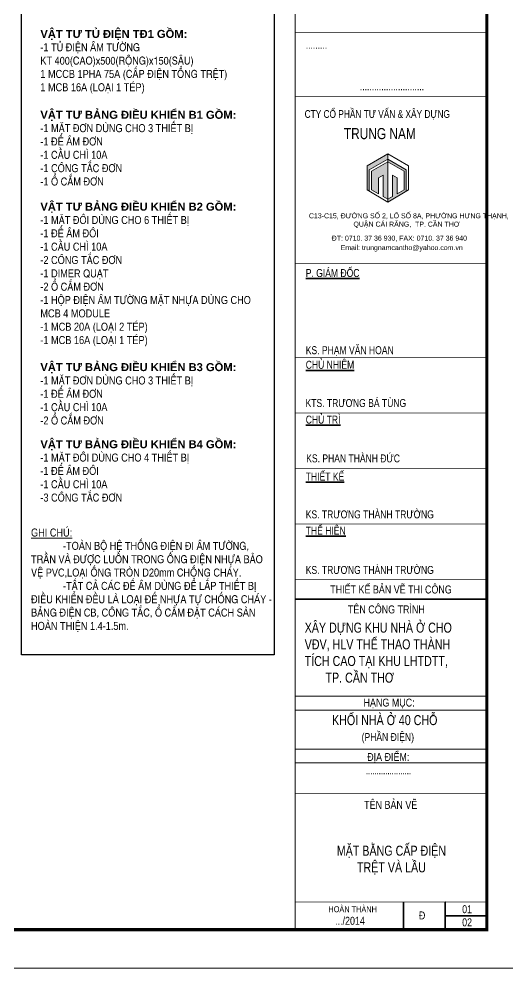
# Model space of a CAD drawing. Header units: millimetres. Extents: x 100 to 288, y -65 to 177.
# Drawn here: x 146.16 to 158.38, y -27.8 to -3.63 of the extents above; entities that cross this region are included whole.
import ezdxf

# ---------------------------------------------------------------- set-up
doc = ezdxf.new("R2010")
doc.units = ezdxf.units.MM
doc.header["$LTSCALE"] = 0.3
doc.header["$MEASUREMENT"] = 0
doc.linetypes.add('ACAD_ISO03W100', pattern=[30, 12, -18])
doc.layers.get('0').update_dxf_attribs({"linetype": 'CONTINUOUS', "lineweight": 13})
doc.layers.get('DEFPOINTS').update_dxf_attribs({"linetype": 'CONTINUOUS', "lineweight": 13})
doc.layers.add('DAY DEN', color=4, linetype='ACAD_ISO03W100', lineweight=25)
for name, color, linetype in [('LAYER 7', 7, 'CONTINUOUS'), ('LAYER3', 34, 'CONTINUOUS'), ('LAYER5', 5, 'CONTINUOUS'), ('LAYER7', 7, 'CONTINUOUS')]:
    doc.layers.add(name, color=color, linetype=linetype)
doc.styles.add('HELVE-KT', font='VHELVCN.TTF')
doc.styles.add('VNI - HELVE', font='VBOOKMN.TTF', dxfattribs={"width": 0.8})
doc.styles.add('VNI-Helve-Condense', font='VHELVCN.TTF')

msp = doc.modelspace()

# ---------------------------------------------------------------- hatches: boundary and pattern name
at = {"linetype": 'Continuous', "ltscale": 0.08}
h = msp.add_hatch(color=8, dxfattribs=at)
h.paths.add_polyline_path([(155.37885, -7.12405), (155.37885, -6.99044), (154.85817, -7.29106), (154.85817, -7.89229), (154.91602, -7.92569), (154.91602, -7.39126)])
h.paths.add_polyline_path([(155.37885, -7.19085), (154.97388, -7.42466), (154.97388, -7.89229), (155.14744, -7.9925), (155.14744, -7.59167), (155.26315, -7.52487), (155.26315, -8.0593), (155.37885, -8.12611)])
msp.add_hatch(color=8, dxfattribs=at).paths.add_polyline_path([(155.61027, -7.59167), (155.49456, -7.52487), (155.49456, -8.0593), (155.37885, -8.12611), (155.37885, -8.19291), (155.84169, -7.92569), (155.84169, -7.39126), (155.37885, -7.12405), (155.37885, -7.19085), (155.78383, -7.42466), (155.78383, -7.89229), (155.61027, -7.9925)])

# ---------------------------------------------------------------- linework, layer by layer
for p, q in [((155.37885, -6.99044), (155.37885, -7.12405)), ((155.37885, -6.99044), (155.37885, -8.19291)), ((155.37885, -7.12405), (154.91602, -7.39126)), ((155.37885, -7.19085), (154.97388, -7.42466)), ((155.37885, -7.12405), (155.84169, -7.39126)), ((155.37885, -7.19085), (155.37885, -8.12611)), ((155.37885, -7.19085), (155.78383, -7.42466)), ((154.91602, -7.39126), (154.91602, -7.92569)), ((154.97388, -7.42466), (154.97388, -7.89229)), ((155.78383, -7.42466), (155.78383, -7.89229)), ((155.84169, -7.39126), (155.84169, -7.92569)), ((155.14744, -7.59167), (155.26315, -7.52487)), ((155.14744, -7.59167), (155.14744, -7.9925)), ((155.26315, -7.52487), (155.26315, -8.0593)), ((155.61027, -7.59167), (155.49456, -7.52487)), ((155.49456, -7.52487), (155.49456, -8.0593)), ((155.61027, -7.59167), (155.61027, -7.9925))]:
    msp.add_line(p, q, dxfattribs=at)
msp.add_lwpolyline([(154.85817, -7.89229), (155.37885, -8.19291), (155.89954, -7.89229), (155.89954, -7.29106), (155.37885, -6.99044), (154.85817, -7.29106)], close=True, dxfattribs=at)
for points in [[(154.97388, -7.89229), (155.14744, -7.9925)], [(155.78383, -7.89229), (155.61027, -7.9925)], [(155.26315, -8.0593), (155.37885, -8.12611)], [(155.49456, -8.0593), (155.37885, -8.12611)]]:
    msp.add_lwpolyline(points, dxfattribs=at)
for points in [[(153.05793, -20.5456), (157.85754, -20.5456)], [(153.05793, -20.89278), (157.85754, -20.89278)], [(153.05793, -21.86508), (157.85754, -21.86508)], [(153.05793, -22.21227), (157.85754, -22.21227)]]:
    msp.add_lwpolyline(points)
at = {"layer": 'DEFPOINTS', "linetype": 'Continuous', "ltscale": 0.08}
for points in [[(116.85754, -27.34106), (158.85754, -27.34106), (158.85754, 2.35894), (116.85754, 2.35894)], [(116.85754, -57.04106), (158.85754, -57.04106), (158.85754, -27.34106), (116.85754, -27.34106)]]:
    msp.add_lwpolyline(points, close=True, dxfattribs=at)
at = {"layer": 'LAYER 7', "lineweight": 35}
for points in [[(153.05793, -18.11548), (157.85754, -18.11548)], [(155.77442, -25.68414), (155.77442, -26.37851)], [(156.81598, -25.68414), (156.81598, -25.68414), (156.81598, -26.37851)], [(156.81598, -26.03132), (157.85754, -26.03132)]]:
    msp.add_lwpolyline(points, dxfattribs=at)
at = {"layer": 'LAYER3', "lineweight": -2, "ltscale": 0.08}
msp.add_lwpolyline([(146.21057, -0.77533), (152.53623, -0.77533), (152.53623, -19.51285), (146.21057, -19.51285)], close=True, dxfattribs=at)
at = {"layer": 'LAYER7', "linetype": 'Continuous', "const_width": 0.08}
msp.add_lwpolyline([(157.85754, 1.3964), (118.65754, 1.3964), (118.65754, -26.37851), (157.85754, -26.37851)], close=True, dxfattribs=at)
at = {"layer": 'LAYER7', "const_width": 0.02777}
msp.add_lwpolyline([(157.85754, 1.3964), (153.05793, 1.3964), (153.05793, -26.37851), (157.85754, -26.37851)], close=True, dxfattribs=at)
at = {"layer": 'LAYER7'}
for points, const_width in [([(153.05793, -3.96133), (157.85754, -3.96133)], 0.01736), ([(153.05793, -5.56127), (157.85754, -5.56127)], 0.02123), ([(153.05793, -9.7275), (157.85754, -9.7275)], 0.01736), ([(153.05793, -12.07443), (157.85754, -12.07443)], 0.01736), ([(153.05793, -13.46318), (157.85754, -13.46318)], 0.01736), ([(153.05793, -14.85192), (157.85754, -14.85192)], 0.01736), ([(153.05793, -16.24067), (157.85754, -16.24067)], 0.01736), ([(153.05793, -17.62942), (157.85754, -17.62942)], 0.01736), ([(153.05793, -22.97608), (157.85754, -22.97608)], 0.01736), ([(153.05793, -25.68414), (157.85754, -25.68414)], 0.01736)]:
    msp.add_lwpolyline(points, dxfattribs=dict(at, const_width=const_width))

# ---------------------------------------------------------------- texts
at = {"layer": 'DAY DEN', "lineweight": 9, "char_height": 0.2, "attachment_point": 1}
for s, insert, width, style in [('{\\fVNI-Helve|b1|i0|c0|p2;VAÄT TÖ TUÛ ÑIEÄN TÑ1 GOÀM:\\P}-1 TUÛ ÑIEÄN AÂM TÖÔØNG \\PKT 400(CAO)x500(ROÄNG)x150(SAÂU)                        \\P1 MCCB 1PHA 75A (CAÁP ÑIEÄN TOÅNG TREÄT)\\P1 MCB 16A (LOAÏI 1 TEÙP)', (146.68573, -3.89192), 5.9445278, 'HELVE-KT'), ('{\\fVNI-Helve|b1|i0|c0|p2;VAÄT TÖ BAÛNG ÑIEÀU KHIEÅN B1 GOÀM:}\\P-1 MAËT ÑÔN DUØNG CHO 3 THIEÁT BÒ\\P-1 ÑEÁ AÂM ÑÔN\\P-1 CAÀU CHÌ 10A\\P-1 COÂNG TAÉC ÑÔN\\P-1 OÅ CAÉM ÑÔN', (146.68573, -5.91344), 5.2586828, 'HELVE-KT'), ('{\\fVNI-Helve|b1|i0|c0|p2;VAÄT TÖ BAÛNG ÑIEÀU KHIEÅN B2 GOÀM:}\\P-1 MAËT ÑOÂI DUØNG CHO 6 THIEÁT BÒ\\P-1 ÑEÁ AÂM ÑOÂI\\P-1 CAÀU CHÌ 10A\\P-2 COÂNG TAÉC ÑÔN\\P-1 DIMER QUAÏT\\P-2 OÅ CAÉM ÑÔN\\P-1 HOÄP ÑIEÄN AÂM TÖÔØNG MAËT NHÖÏA DUØNG CHO MCB 4 MODULE\\P-1 MCB 20A (LOAÏI 2 TEÙP)\\P-1 MCB 16A (LOAÏI 1 TEÙP)', (146.68573, -8.209), 5.486792, 'HELVE-KT'), ('{\\fVNI-Helve|b1|i0|c0|p2;VAÄT TÖ BAÛNG ÑIEÀU KHIEÅN B3 GOÀM:}\\P-1 MAËT ÑÔN DUØNG CHO 3 THIEÁT BÒ\\P-1 ÑEÁ AÂM ÑÔN\\P-1 CAÀU CHÌ 10A\\P-2 OÅ CAÉM ÑÔN', (146.68573, -12.21966), 5.2586828, 'HELVE-KT'), ('{\\fVNI-Helve|b1|i0|c0|p2;VAÄT TÖ BAÛNG ÑIEÀU KHIEÅN B4 GOÀM:}\\P-1 MAËT ÑOÂI DUØNG CHO 4 THIEÁT BÒ\\P-1 ÑEÁ AÂM ÑOÂI\\P-1 CAÀU CHÌ 10A\\P-3 COÂNG TAÉC ÑÔN', (146.68573, -14.14642), 5.2586828, 'HELVE-KT'), ('{\\L\\C4;GHI CHUÙ:\\P\\l^I-TOAØN BOÄ HEÄ THOÁNG ÑIEÄN ÑI AÂM TÖÔØNG, TRAÀN VAØ ÑÖÔÏC LUOÀN TRONG OÁNG ÑIEÄN NHÖÏA BAÛO VEÄ PVC},{\\C4;LOAÏI OÁNG TROØN D20mm CHOÁNG CHAÙY.\\P^I-TAÁT CAÛ CAÙC ÑEÁ AÂM DUØNG ÑEÅ LAÉP THIEÁT BÒ ÑIEÀU KHIEÅN ÑEÀU LAØ LOAÏI ÑEÁ NHÖÏA TÖÏ CHOÁNG CHAÙY^I- BAÛNG ÑIEÄN CB, COÂNG TAÉC, OÅ CAÉM ÑAËT CAÙCH SAØN HOAØN THIEÄN 1.4-1.5m.\\P^I^I^I}', (146.45243, -16.35307), 6.080092, 'VNI-Helve-Condense')]:
    msp.add_mtext(s, dxfattribs=dict(at, insert=insert, width=width, style=style))
at = {"layer": 'LAYER 7', "lineweight": 35, "style": 'VNI - HELVE'}
for s, insert, char_height, width, attachment_point in [('.........', (153.32574, -4.16287), 0.2, 5.3196514, 1), ('...........................', (154.68017, -5.2), 0.2, 5.3196514, 1), ('{\\LP. GIAÙM ÑOÁC}', (153.32574, -9.86819), 0.2, 5.3196514, 1), ('KS. PHAÏM VAÊN HOAN', (153.32574, -11.79658), 0.2, 5.3196514, 1), ('{\\LCHUÛ NHIEÄM}', (153.32574, -12.16089), 0.2, 5.3196514, 1), ('KTS. TRÖÔNG BAÙ TUØNG', (153.32042, -13.1167), 0.2, 5.3196514, 1), ('{\\LCHUÛ TRÌ}', (153.32574, -13.53152), 0.2, 5.3196514, 1), ('KS. PHAN THAØNH ÑÖÙC', (153.33637, -14.50013), 0.2, 5.3196514, 1), ('{\\LTHIEÁT KEÁ}', (153.32574, -14.95476), 0.2, 5.3196514, 1), ('KS. TRÖÔNG THAØNH TRÖÔØNG', (153.32574, -15.89951), 0.2, 5.3196514, 1), ('{\\LTHEÅ HIEÄN}', (153.32574, -16.30788), 0.2, 5.3196514, 1), ('KS. TRÖÔNG THAØNH TRÖÔØNG', (153.32574, -17.28825), 0.2, 5.3196514, 1), ('{\\fVNI-Helve|b0|i0|c0|p2;THIEÁT KEÁ BAÛN VEÕ THI COÂNG}', (153.93711, -17.77636), 0.2, 5.3196514, 1), ('{\\fVNI-Helve|b0|i0|c0|p2;TEÂN COÂNG TRÌNH}', (154.38154, -18.27434), 0.2, 5.3196514, 1), ('XAÂY DÖÏNG KHU NHAØ ÔÛ CHO\\PVÑV, HLV THEÅ THAO THAØNH \\PTÍCH CAO TAÏI KHU LHTDTT, \\P       TP. CAÀN THÔ', (153.29912, -18.70505), 0.25, 7.090827, 1), ('{\\fVNI-Helve|b0|i0|c0|p2;HAÏNG MUÏC:}', (154.77145, -20.60387), 0.2, 5.3196514, 1), ('KHOÁI NHAØ ÔÛ 40 CHOÃ', (153.9833, -21.01594), 0.25, 7.090827, 1), ('(PHAÀN ÑIEÄN{\\fVNI-Helve-Condense|b0|i0|c0|p2;\\W1;)}', (154.72382, -21.46366), 0.2, 7.090827, 1), ('{\\fVNI-Helve|b0|i0|c0|p2;ÑÒA ÑIEÅM:}', (154.86252, -21.96251), 0.2, 5.3196514, 1), ('{\\fVNI-Helve|b0|i0|c0|p2;.....................}', (154.82909, -22.31947), 0.1735932, 5.3196514, 1), ('{\\fVNI-Helve|b0|i0|c0|p2;TEÂN BAÛN VEÕ}', (154.78696, -23.15957), 0.2, 5.3196514, 1), ('MAËT BAÈNG CAÁP ÑIEÄN\\PTREÄT VAØ LAÀU', (155.46936, -24.27936), 0.25, 5.3196514, 2), ('{\\fVNI-Helve|b0|i0|c0|p2;HOAØN THAØNH}', (153.89327, -25.79157), 0.15, 5.3196514, 1), ('{\\fVNI-Helve|b0|i0|c0|p2;01}', (157.23801, -25.76638), 0.2, 5.3196514, 1), ('{\\fVNI-Helve|b0|i0|c0|p2;.../2014}', (154.0599, -26.05603), 0.2, 5.3196514, 1), ('{\\fVNI-Helve|b0|i0|c0|p2;Ñ}', (156.15561, -25.92231), 0.2, 5.3196514, 1), ('{\\fVNI-Helve|b0|i0|c0|p2;02}', (157.23801, -26.09482), 0.2, 5.3196514, 1)]:
    msp.add_mtext(s, dxfattribs=dict(at, insert=insert, char_height=char_height, width=width, attachment_point=attachment_point))
at = {"layer": 'LAYER5', "attachment_point": 1, "style": 'VNI - HELVE'}
for s, insert, char_height, width in [('{\\H0.9774x;CTY COÅ PHAÀN TÖ VAÁN & XAÂY DÖÏNG} ', (153.29704, -5.89663), 0.1989111, 4.6798446), ('TRUNG NAM', (154.27958, -6.34462), 0.277749, 3.5929619), ('{\\fVNI-Helve|b0|i0|c0|p2;C13-C15, ÑÖÔØNG SOÁ 2, LOÂ SOÁ 8A, PHÖÔØNG HÖNG THAÏNH, \\P                       QUAÄN CAÙI RAÊNG,  TP. CAÀN THÔ}', (153.40443, -8.47552), 0.1249871, 8.0241984), ('{\\fVNI-Helve|b0|i0|c0|p2;ÑT: 0710. 37 36 930, FAX: 0710. 37 36 940}', (153.97647, -9.03349), 0.1249871, 8.0241984), ('{\\fVNI-Helve|b0|i0|c0|p2;Email: trungnamcantho@yahoo.com.vn}', (154.19867, -9.26987), 0.1249871, 8.0241984)]:
    msp.add_mtext(s, dxfattribs=dict(at, insert=insert, char_height=char_height, width=width))

doc.saveas('drawing.dxf')
